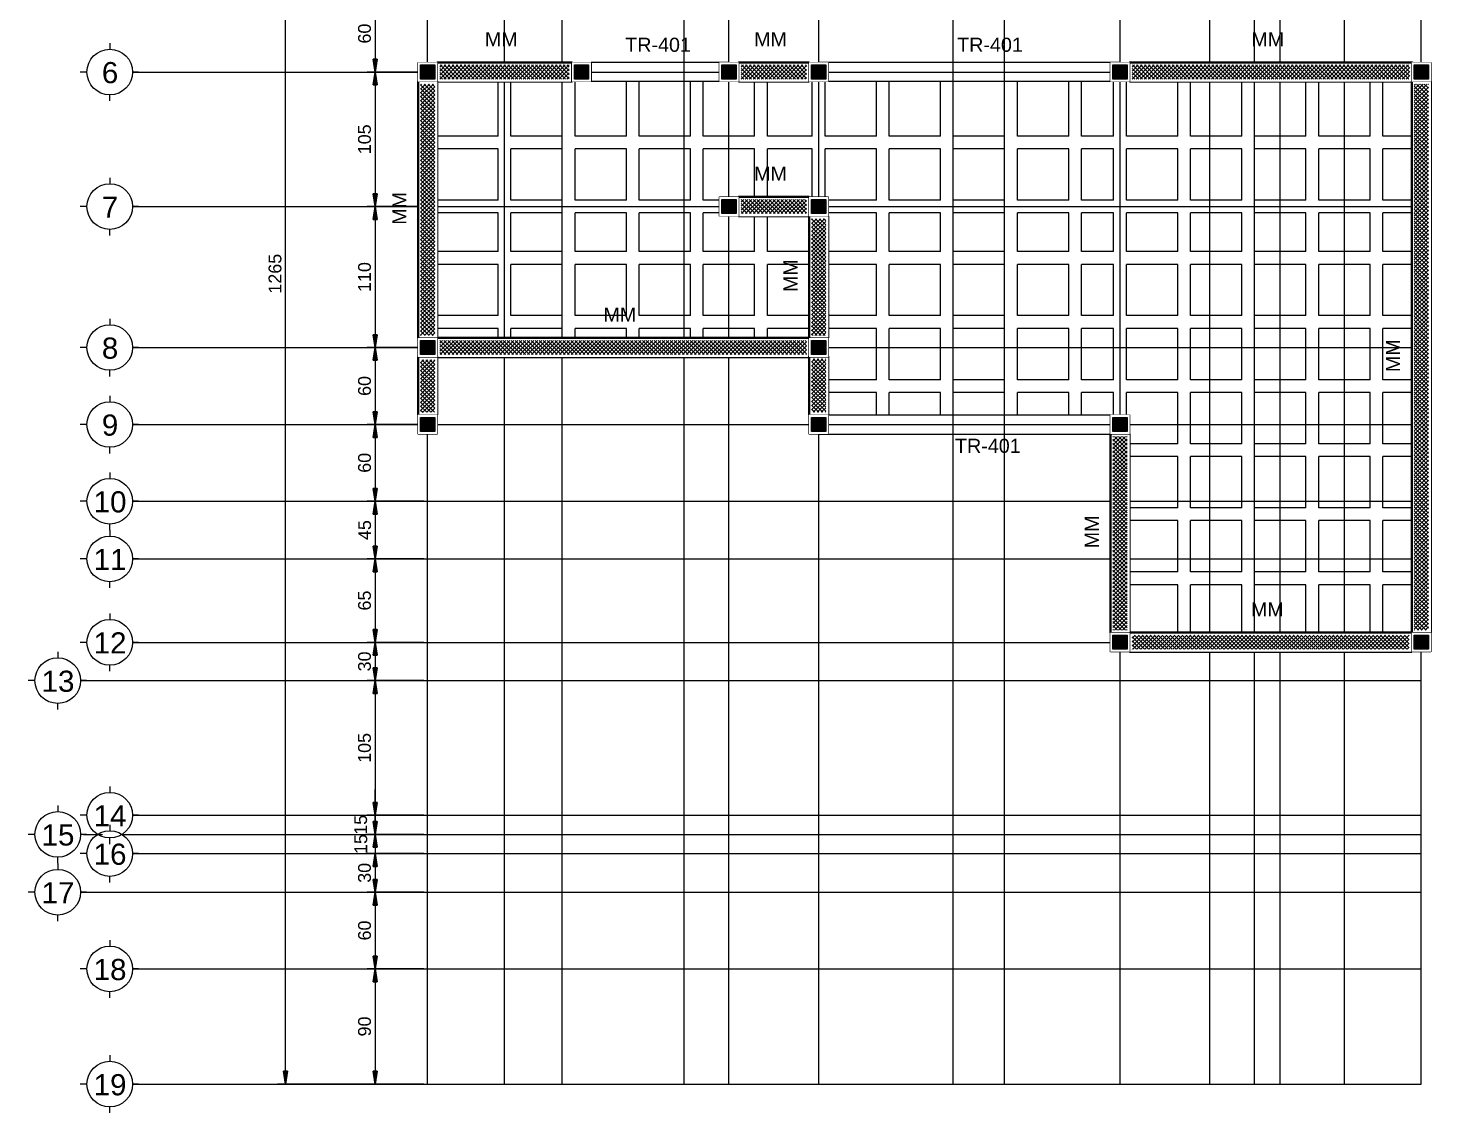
# Model space of a CAD drawing. Header units: metres. Extents: x -44 to 49.1, y -18.2 to 16.5.
# Drawn here: x 37.97 to 48.91, y 0.66 to 9.13 of the extents above; entities that cross this region are included whole.
import ezdxf
from ezdxf.enums import TextEntityAlignment as Align

# ---------------------------------------------------------------- set-up
doc = ezdxf.new("R2010")
doc.units = ezdxf.units.M
doc.set_wipeout_variables(frame=1)
doc.header["$PDMODE"] = 35
doc.linetypes.add('CENTER2', pattern=[1.125, 0.75, -0.125, 0.125, -0.125])
for name, color, linetype, lineweight in [('.S-Castillos', 1, 'Continuous', 5), ('.S-Cotas', 11, 'Continuous', 15), ('.S-Dimensiones', 11, 'Continuous', 15), ('.S-Ejes', 251, 'CENTER2', 5), ('.S-Muros', 1, 'Continuous', 30), ('.S-Nervaduras', 86, 'Continuous', 13), ('.S-Textos', 5, 'Continuous', 15), ('.S-Vigas_Concreto', 2, 'Continuous', 20)]:
    doc.layers.add(name, color=color, linetype=linetype, lineweight=lineweight)
doc.styles.add('General', font='arial.ttf')
doc.styles.add('Texto_Minimo', font='arial.ttf', dxfattribs={"height": 1.8})
doc.dimstyles.new('Generales', dxfattribs={"dimscale": 0, "dimtxt": 2, "dimasz": 2, "dimexe": 1.25, "dimexo": 0.625, "dimtad": 1, "dimdec": 0, "dimlfac": 100, "dimzin": 1, "dimdsep": 46, "dimtxsty": 'General', "dimblk": 'FLECHA', "dimcen": 2, "dimclrd": 11, "dimclre": 11, "dimclrt": 5, "dimadec": 0, "dimazin": 0, "dimtfac": 1, "dimtdec": 0, "dimtmove": 0, "dimatfit": 3, "dimfxl": 1, "dimlwd": 13, "dimlwe": 13, "dimarcsym": 0})

# ---------------------------------------------------------------- blocks, each defined once
blk = doc.blocks.new('*U34')
for p, q in [((0, 4.5), (0, 3.56)), ((-3.56, 0), (-4.63, 0)), ((4.5, 0), (3.56, 0)), ((4.03, 0), (6.98, 0)), ((0, -4.5), (0, -3.56))]:
    blk.add_line(p, q)
blk.add_circle((0, 0), 3.56)
at = {"color": 1, "style": 'General'}
blk.add_attdef('EJE', text='', height=3.3, dxfattribs=at).set_placement((0.04, -0.09), align=Align.MIDDLE_CENTER)
blk = doc.blocks.new('FLECHA')
at = {"linetype": 'Continuous'}
blk.add_hatch(color=5, dxfattribs=at).paths.add_polyline_path([(0, 0), (-1, 0.1621), (-1, -0.1574)])
at = {"color": 5, "linetype": 'Continuous'}
blk.add_line((-1, 0.1621), (-1, -0.1574), dxfattribs=at)
blk.add_lwpolyline([(-1, 0.1621), (0, 0), (-1, -0.1574)], dxfattribs=at)
blk = doc.blocks.new('*D151')
at = {"layer": '.S-Dimensiones', "color": 11, "linetype": 'Continuous', "lineweight": 13, "transparency": 16777216}
for p, q in [((41.058, 9.382), (40.617, 9.382)), ((40.68, 9.282), (40.68, 8.882)), ((41.058, 8.782), (40.617, 8.782))]:
    blk.add_line(p, q, dxfattribs=at)
at = {"layer": 'Defpoints', "color": 0, "transparency": 16777216}
for p in [(41.089, 9.382), (40.68, 8.782), (41.089, 8.782)]:
    blk.add_point(p, dxfattribs=at)
at = {"layer": '.S-Dimensiones', "color": 11, "lineweight": 13, "transparency": 16777216, "xscale": 0.1, "yscale": 0.1, "zscale": 0.1}
for p, rotation in [((40.68, 9.382), 90), ((40.68, 8.782), 270)]:
    blk.add_blockref('FLECHA', p, dxfattribs=dict(at, rotation=rotation))
at = {"layer": '.S-Dimensiones', "color": 5, "transparency": 16777216, "insert": (40.597, 9.082), "char_height": 0.1, "attachment_point": 5, "rotation": 90, "style": 'General'}
blk.add_mtext('60', dxfattribs=at)
blk = doc.blocks.new('*D152')
at = {"layer": '.S-Dimensiones', "color": 11, "linetype": 'Continuous', "lineweight": 13, "transparency": 16777216}
for p, q in [((41.058, 8.782), (40.617, 8.782)), ((40.68, 8.682), (40.68, 7.832)), ((41.058, 7.732), (40.617, 7.732))]:
    blk.add_line(p, q, dxfattribs=at)
at = {"layer": 'Defpoints', "color": 0, "transparency": 16777216}
for p in [(41.089, 8.782), (40.68, 7.732), (41.089, 7.732)]:
    blk.add_point(p, dxfattribs=at)
at = {"layer": '.S-Dimensiones', "color": 11, "lineweight": 13, "transparency": 16777216, "xscale": 0.1, "yscale": 0.1, "zscale": 0.1}
for p, rotation in [((40.68, 8.782), 90), ((40.68, 7.732), 270)]:
    blk.add_blockref('FLECHA', p, dxfattribs=dict(at, rotation=rotation))
at = {"layer": '.S-Dimensiones', "color": 5, "transparency": 16777216, "insert": (40.597, 8.257), "char_height": 0.1, "attachment_point": 5, "rotation": 90, "style": 'General'}
blk.add_mtext('105', dxfattribs=at)
blk = doc.blocks.new('*D153')
at = {"layer": '.S-Dimensiones', "color": 11, "linetype": 'Continuous', "lineweight": 13, "transparency": 16777216}
for p, q in [((41.058, 7.732), (40.617, 7.732)), ((40.68, 7.632), (40.68, 6.732)), ((41.058, 6.632), (40.617, 6.632))]:
    blk.add_line(p, q, dxfattribs=at)
at = {"layer": 'Defpoints', "color": 0, "transparency": 16777216}
for p in [(41.089, 7.732), (40.68, 6.632), (41.089, 6.632)]:
    blk.add_point(p, dxfattribs=at)
at = {"layer": '.S-Dimensiones', "color": 11, "lineweight": 13, "transparency": 16777216, "xscale": 0.1, "yscale": 0.1, "zscale": 0.1}
for p, rotation in [((40.68, 7.732), 90), ((40.68, 6.632), 270)]:
    blk.add_blockref('FLECHA', p, dxfattribs=dict(at, rotation=rotation))
at = {"layer": '.S-Dimensiones', "color": 5, "transparency": 16777216, "insert": (40.597, 7.182), "char_height": 0.1, "attachment_point": 5, "rotation": 90, "style": 'General'}
blk.add_mtext('110', dxfattribs=at)
blk = doc.blocks.new('*D154')
at = {"layer": '.S-Dimensiones', "color": 11, "linetype": 'Continuous', "lineweight": 13, "transparency": 16777216}
for p, q in [((41.058, 6.632), (40.617, 6.632)), ((40.68, 6.532), (40.68, 6.131)), ((41.058, 6.031), (40.617, 6.031))]:
    blk.add_line(p, q, dxfattribs=at)
at = {"layer": 'Defpoints', "color": 0, "transparency": 16777216}
for p in [(41.089, 6.632), (40.68, 6.031), (41.089, 6.031)]:
    blk.add_point(p, dxfattribs=at)
at = {"layer": '.S-Dimensiones', "color": 11, "lineweight": 13, "transparency": 16777216, "xscale": 0.1, "yscale": 0.1, "zscale": 0.1}
for p, rotation in [((40.68, 6.632), 90), ((40.68, 6.031), 270)]:
    blk.add_blockref('FLECHA', p, dxfattribs=dict(at, rotation=rotation))
at = {"layer": '.S-Dimensiones', "color": 5, "transparency": 16777216, "insert": (40.597, 6.332), "char_height": 0.1, "attachment_point": 5, "rotation": 90, "style": 'General'}
blk.add_mtext('60', dxfattribs=at)
blk = doc.blocks.new('*D155')
at = {"layer": '.S-Dimensiones', "color": 11, "linetype": 'Continuous', "lineweight": 13, "transparency": 16777216}
for p, q in [((41.058, 6.031), (40.617, 6.031)), ((40.68, 5.931), (40.68, 5.532)), ((41.058, 5.432), (40.617, 5.432))]:
    blk.add_line(p, q, dxfattribs=at)
at = {"layer": 'Defpoints', "color": 0, "transparency": 16777216}
for p in [(41.089, 6.031), (40.68, 5.432), (41.089, 5.432)]:
    blk.add_point(p, dxfattribs=at)
at = {"layer": '.S-Dimensiones', "color": 11, "lineweight": 13, "transparency": 16777216, "xscale": 0.1, "yscale": 0.1, "zscale": 0.1}
for p, rotation in [((40.68, 6.031), 90), ((40.68, 5.432), 270)]:
    blk.add_blockref('FLECHA', p, dxfattribs=dict(at, rotation=rotation))
at = {"layer": '.S-Dimensiones', "color": 5, "transparency": 16777216, "insert": (40.597, 5.732), "char_height": 0.1, "attachment_point": 5, "rotation": 90, "style": 'General'}
blk.add_mtext('60', dxfattribs=at)
blk = doc.blocks.new('*D156')
at = {"layer": '.S-Dimensiones', "color": 11, "linetype": 'Continuous', "lineweight": 13, "transparency": 16777216}
for p, q in [((41.058, 5.432), (40.617, 5.432)), ((40.68, 5.332), (40.68, 5.082)), ((41.058, 4.982), (40.617, 4.982))]:
    blk.add_line(p, q, dxfattribs=at)
at = {"layer": 'Defpoints', "color": 0, "transparency": 16777216}
for p in [(41.089, 5.432), (40.68, 4.982), (41.089, 4.982)]:
    blk.add_point(p, dxfattribs=at)
at = {"layer": '.S-Dimensiones', "color": 11, "lineweight": 13, "transparency": 16777216, "xscale": 0.1, "yscale": 0.1, "zscale": 0.1}
for p, rotation in [((40.68, 5.432), 90), ((40.68, 4.982), 270)]:
    blk.add_blockref('FLECHA', p, dxfattribs=dict(at, rotation=rotation))
at = {"layer": '.S-Dimensiones', "color": 5, "transparency": 16777216, "insert": (40.598, 5.207), "char_height": 0.1, "attachment_point": 5, "rotation": 90, "style": 'General'}
blk.add_mtext('45', dxfattribs=at)
blk = doc.blocks.new('*D157')
at = {"layer": '.S-Dimensiones', "color": 11, "linetype": 'Continuous', "lineweight": 13, "transparency": 16777216}
for p, q in [((41.058, 4.982), (40.617, 4.982)), ((40.68, 4.882), (40.68, 4.431)), ((41.058, 4.331), (40.617, 4.331))]:
    blk.add_line(p, q, dxfattribs=at)
at = {"layer": 'Defpoints', "color": 0, "transparency": 16777216}
for p in [(41.089, 4.982), (40.68, 4.331), (41.089, 4.331)]:
    blk.add_point(p, dxfattribs=at)
at = {"layer": '.S-Dimensiones', "color": 11, "lineweight": 13, "transparency": 16777216, "xscale": 0.1, "yscale": 0.1, "zscale": 0.1}
for p, rotation in [((40.68, 4.982), 90), ((40.68, 4.331), 270)]:
    blk.add_blockref('FLECHA', p, dxfattribs=dict(at, rotation=rotation))
at = {"layer": '.S-Dimensiones', "color": 5, "transparency": 16777216, "insert": (40.597, 4.657), "char_height": 0.1, "attachment_point": 5, "rotation": 90, "style": 'General'}
blk.add_mtext('65', dxfattribs=at)
blk = doc.blocks.new('*D158')
at = {"layer": '.S-Dimensiones', "color": 11, "linetype": 'Continuous', "lineweight": 13, "transparency": 16777216}
for p, q in [((41.058, 4.331), (40.617, 4.331)), ((40.68, 4.231), (40.68, 4.132)), ((41.058, 4.032), (40.617, 4.032))]:
    blk.add_line(p, q, dxfattribs=at)
at = {"layer": 'Defpoints', "color": 0, "transparency": 16777216}
for p in [(41.089, 4.331), (40.68, 4.032), (41.089, 4.032)]:
    blk.add_point(p, dxfattribs=at)
at = {"layer": '.S-Dimensiones', "color": 11, "lineweight": 13, "transparency": 16777216, "xscale": 0.1, "yscale": 0.1, "zscale": 0.1}
for p, rotation in [((40.68, 4.331), 90), ((40.68, 4.032), 270)]:
    blk.add_blockref('FLECHA', p, dxfattribs=dict(at, rotation=rotation))
at = {"layer": '.S-Dimensiones', "color": 5, "transparency": 16777216, "insert": (40.597, 4.182), "char_height": 0.1, "attachment_point": 5, "rotation": 90, "style": 'General'}
blk.add_mtext('30', dxfattribs=at)
blk = doc.blocks.new('*D159')
at = {"layer": '.S-Dimensiones', "color": 11, "linetype": 'Continuous', "lineweight": 13, "transparency": 16777216}
for p, q in [((41.058, 4.032), (40.617, 4.032)), ((40.68, 3.932), (40.68, 3.082)), ((41.058, 2.982), (40.617, 2.982))]:
    blk.add_line(p, q, dxfattribs=at)
at = {"layer": 'Defpoints', "color": 0, "transparency": 16777216}
for p in [(41.089, 4.032), (40.68, 2.982), (41.089, 2.982)]:
    blk.add_point(p, dxfattribs=at)
at = {"layer": '.S-Dimensiones', "color": 11, "lineweight": 13, "transparency": 16777216, "xscale": 0.1, "yscale": 0.1, "zscale": 0.1}
for p, rotation in [((40.68, 4.032), 90), ((40.68, 2.982), 270)]:
    blk.add_blockref('FLECHA', p, dxfattribs=dict(at, rotation=rotation))
at = {"layer": '.S-Dimensiones', "color": 5, "transparency": 16777216, "insert": (40.597, 3.507), "char_height": 0.1, "attachment_point": 5, "rotation": 90, "style": 'General'}
blk.add_mtext('105', dxfattribs=at)
blk = doc.blocks.new('*D160')
at = {"layer": '.S-Dimensiones', "color": 11, "linetype": 'Continuous', "lineweight": 13, "transparency": 16777216}
for p, q in [((40.68, 3.082), (40.68, 3.182)), ((41.058, 2.982), (40.617, 2.982)), ((40.68, 2.982), (40.68, 2.832)), ((40.68, 2.982), (40.68, 2.832)), ((41.058, 2.832), (40.617, 2.832)), ((40.68, 2.732), (40.68, 2.632))]:
    blk.add_line(p, q, dxfattribs=at)
at = {"layer": 'Defpoints', "color": 0, "transparency": 16777216}
for p in [(41.089, 2.982), (40.68, 2.832), (41.089, 2.832)]:
    blk.add_point(p, dxfattribs=at)
at = {"layer": '.S-Dimensiones', "color": 11, "lineweight": 13, "transparency": 16777216, "xscale": 0.1, "yscale": 0.1, "zscale": 0.1}
for p, rotation in [((40.68, 2.982), 270), ((40.68, 2.832), 90)]:
    blk.add_blockref('FLECHA', p, dxfattribs=dict(at, rotation=rotation))
at = {"layer": '.S-Dimensiones', "color": 5, "transparency": 16777216, "insert": (40.567, 2.907), "char_height": 0.1, "attachment_point": 5, "rotation": 90, "style": 'General'}
blk.add_mtext('15', dxfattribs=at)
blk = doc.blocks.new('*D161')
at = {"layer": '.S-Dimensiones', "color": 11, "linetype": 'Continuous', "lineweight": 13, "transparency": 16777216}
for p, q in [((40.68, 2.932), (40.68, 3.032)), ((41.058, 2.832), (40.617, 2.832)), ((40.68, 2.832), (40.68, 2.682)), ((40.68, 2.832), (40.68, 2.682)), ((41.058, 2.682), (40.617, 2.682)), ((40.68, 2.582), (40.68, 2.482))]:
    blk.add_line(p, q, dxfattribs=at)
at = {"layer": 'Defpoints', "color": 0, "transparency": 16777216}
for p in [(41.089, 2.832), (40.68, 2.682), (41.089, 2.682)]:
    blk.add_point(p, dxfattribs=at)
at = {"layer": '.S-Dimensiones', "color": 11, "lineweight": 13, "transparency": 16777216, "xscale": 0.1, "yscale": 0.1, "zscale": 0.1}
for p, rotation in [((40.68, 2.832), 270), ((40.68, 2.682), 90)]:
    blk.add_blockref('FLECHA', p, dxfattribs=dict(at, rotation=rotation))
at = {"layer": '.S-Dimensiones', "color": 5, "transparency": 16777216, "insert": (40.568, 2.757), "char_height": 0.1, "attachment_point": 5, "rotation": 90, "style": 'General'}
blk.add_mtext('15', dxfattribs=at)
blk = doc.blocks.new('*D162')
at = {"layer": '.S-Dimensiones', "color": 11, "linetype": 'Continuous', "lineweight": 13, "transparency": 16777216}
for p, q in [((41.058, 2.682), (40.617, 2.682)), ((40.68, 2.582), (40.68, 2.481)), ((41.058, 2.381), (40.617, 2.381))]:
    blk.add_line(p, q, dxfattribs=at)
at = {"layer": 'Defpoints', "color": 0, "transparency": 16777216}
for p in [(41.089, 2.682), (40.68, 2.381), (41.089, 2.381)]:
    blk.add_point(p, dxfattribs=at)
at = {"layer": '.S-Dimensiones', "color": 11, "lineweight": 13, "transparency": 16777216, "xscale": 0.1, "yscale": 0.1, "zscale": 0.1}
for p, rotation in [((40.68, 2.682), 90), ((40.68, 2.381), 270)]:
    blk.add_blockref('FLECHA', p, dxfattribs=dict(at, rotation=rotation))
at = {"layer": '.S-Dimensiones', "color": 5, "transparency": 16777216, "insert": (40.597, 2.532), "char_height": 0.1, "attachment_point": 5, "rotation": 90, "style": 'General'}
blk.add_mtext('30', dxfattribs=at)
blk = doc.blocks.new('*D163')
at = {"layer": '.S-Dimensiones', "color": 11, "linetype": 'Continuous', "lineweight": 13, "transparency": 16777216}
for p, q in [((41.058, 2.381), (40.617, 2.381)), ((40.68, 2.281), (40.68, 1.882)), ((41.058, 1.782), (40.617, 1.782))]:
    blk.add_line(p, q, dxfattribs=at)
at = {"layer": 'Defpoints', "color": 0, "transparency": 16777216}
for p in [(41.089, 2.381), (40.68, 1.782), (41.089, 1.782)]:
    blk.add_point(p, dxfattribs=at)
at = {"layer": '.S-Dimensiones', "color": 11, "lineweight": 13, "transparency": 16777216, "xscale": 0.1, "yscale": 0.1, "zscale": 0.1}
for p, rotation in [((40.68, 2.381), 90), ((40.68, 1.782), 270)]:
    blk.add_blockref('FLECHA', p, dxfattribs=dict(at, rotation=rotation))
at = {"layer": '.S-Dimensiones', "color": 5, "transparency": 16777216, "insert": (40.597, 2.082), "char_height": 0.1, "attachment_point": 5, "rotation": 90, "style": 'General'}
blk.add_mtext('60', dxfattribs=at)
blk = doc.blocks.new('*D164')
at = {"layer": '.S-Dimensiones', "color": 11, "linetype": 'Continuous', "lineweight": 13, "transparency": 16777216}
for p, q in [((41.058, 1.782), (40.617, 1.782)), ((40.68, 1.682), (40.68, 0.983)), ((41.058, 0.883), (40.617, 0.883))]:
    blk.add_line(p, q, dxfattribs=at)
at = {"layer": 'Defpoints', "color": 0, "transparency": 16777216}
for p in [(41.089, 1.782), (40.68, 0.883), (41.089, 0.883)]:
    blk.add_point(p, dxfattribs=at)
at = {"layer": '.S-Dimensiones', "color": 11, "lineweight": 13, "transparency": 16777216, "xscale": 0.1, "yscale": 0.1, "zscale": 0.1}
for p, rotation in [((40.68, 1.782), 90), ((40.68, 0.883), 270)]:
    blk.add_blockref('FLECHA', p, dxfattribs=dict(at, rotation=rotation))
at = {"layer": '.S-Dimensiones', "color": 5, "transparency": 16777216, "insert": (40.597, 1.333), "char_height": 0.1, "attachment_point": 5, "rotation": 90, "style": 'General'}
blk.add_mtext('90', dxfattribs=at)
blk = doc.blocks.new('*D165')
at = {"layer": '.S-Dimensiones', "color": 11, "linetype": 'Continuous', "lineweight": 13, "transparency": 16777216}
for p, q in [((40.648, 13.532), (39.919, 13.532)), ((39.981, 0.983), (39.981, 13.432)), ((40.648, 0.883), (39.919, 0.883))]:
    blk.add_line(p, q, dxfattribs=at)
at = {"layer": 'Defpoints', "color": 0, "transparency": 16777216}
for p in [(39.981, 13.532), (40.68, 13.532), (40.68, 0.883)]:
    blk.add_point(p, dxfattribs=at)
at = {"layer": '.S-Dimensiones', "color": 11, "lineweight": 13, "transparency": 16777216, "xscale": 0.1, "yscale": 0.1, "zscale": 0.1}
for p, rotation in [((39.981, 13.532), 90), ((39.981, 0.883), 270)]:
    blk.add_blockref('FLECHA', p, dxfattribs=dict(at, rotation=rotation))
at = {"layer": '.S-Dimensiones', "color": 5, "transparency": 16777216, "insert": (39.899, 7.208), "char_height": 0.1, "attachment_point": 5, "rotation": 90, "style": 'General'}
blk.add_mtext('1265', dxfattribs=at)
blk = doc.blocks.new('castillo')
blk.add_lwpolyline([(-0.075, -0.075), (-0.075, 0.075), (0.075, 0.075), (0.075, -0.075), (-0.075, -0.075)])
blk.add_wipeout([(-0.075, -0.075), (0.075, -0.075), (0.075, 0.075), (-0.075, 0.075)])
h = blk.add_hatch(color=256)
h.dxf.hatch_style = 1
h.paths.add_polyline_path([(-0.055, -0.055), (-0.055, 0.055), (0.055, 0.055), (0.055, -0.055)])
blk.add_lwpolyline([(-0.055, -0.055), (-0.055, 0.055), (0.055, 0.055), (0.055, -0.055)], close=True)
blk = doc.blocks.new('*U1151')
for points in [[(-0.519, -0.075), (2.381, -0.075), (2.381, 0.075), (-0.519, 0.075)], [(-0.499, -0.055), (2.361, -0.055), (2.361, 0.055), (-0.499, 0.055)]]:
    blk.add_lwpolyline(points, close=True)
blk.add_wipeout([(-0.519, -0.075), (2.381, -0.075), (2.381, 0.075), (-0.519, 0.075)])
at = {"linetype": 'ByBlock', "lineweight": 5}
h = blk.add_hatch(dxfattribs=at)
h.set_pattern_fill('ANSI37', color=2, scale=0.0069)
h.set_pattern_definition([(45, (1.862386, 1e-15), (-0.01549094, 0.01549094), []), (135, (1.862386, 1e-15), (-0.01549094, -0.01549094), [])])
h.paths.add_polyline_path([(2.361, -0.055), (2.361, 0.055), (-0.499, 0.055), (-0.499, -0.055)])
blk.add_line((-0.519, 0.075), (2.381, 0.075))
blk = doc.blocks.new('*U1153')
for points in [[(-0.5, -0.075), (0.55, -0.075), (0.55, 0.075), (-0.5, 0.075)], [(-0.48, -0.055), (0.53, -0.055), (0.53, 0.055), (-0.48, 0.055)]]:
    blk.add_lwpolyline(points, close=True)
blk.add_wipeout([(-0.5, -0.075), (0.55, -0.075), (0.55, 0.075), (-0.5, 0.075)])
at = {"linetype": 'ByBlock', "lineweight": 5}
h = blk.add_hatch(dxfattribs=at)
h.set_pattern_fill('ANSI37', color=2, scale=0.0069)
h.set_pattern_definition([(45, (0.05, 3e-17), (-0.0154909, 0.0154909), []), (135, (0.05, 3e-17), (-0.0154909, -0.0154909), [])])
h.paths.add_polyline_path([(0.53, -0.055), (0.53, 0.055), (-0.48, 0.055), (-0.48, -0.055)])
blk.add_line((-0.5, 0.075), (0.55, 0.075))
blk = doc.blocks.new('*U1152')
for points in [[(-0.5, -0.075), (0.05, -0.075), (0.05, 0.075), (-0.5, 0.075)], [(-0.48, -0.055), (0.03, -0.055), (0.03, 0.055), (-0.48, 0.055)]]:
    blk.add_lwpolyline(points, close=True)
blk.add_wipeout([(-0.5, -0.075), (0.05, -0.075), (0.05, 0.075), (-0.5, 0.075)])
at = {"linetype": 'ByBlock', "lineweight": 5}
h = blk.add_hatch(dxfattribs=at)
h.set_pattern_fill('ANSI37', color=2, scale=0.0069)
h.set_pattern_definition([(45, (-0.45, -2e-16), (-0.0154909, 0.0154909), []), (135, (-0.45, -2e-16), (-0.0154909, -0.0154909), [])])
h.paths.add_polyline_path([(0.03, -0.055), (0.03, 0.055), (-0.48, 0.055), (-0.48, -0.055)])
blk.add_line((-0.5, 0.075), (0.05, 0.075))
blk = doc.blocks.new('*U1155')
for points in [[(-0.5, -0.075), (1.705, -0.075), (1.705, 0.075), (-0.5, 0.075)], [(-0.48, -0.055), (1.685, -0.055), (1.685, 0.055), (-0.48, 0.055)]]:
    blk.add_lwpolyline(points, close=True)
blk.add_wipeout([(-0.5, -0.075), (1.705, -0.075), (1.705, 0.075), (-0.5, 0.075)])
at = {"linetype": 'ByBlock', "lineweight": 5}
h = blk.add_hatch(dxfattribs=at)
h.set_pattern_fill('ANSI37', color=2, scale=0.0069)
h.set_pattern_definition([(45, (1.205239, 7e-16), (-0.01549094, 0.01549094), []), (135, (1.205239, 7e-16), (-0.01549094, -0.01549094), [])])
h.paths.add_polyline_path([(1.685, -0.055), (1.685, 0.055), (-0.48, 0.055), (-0.48, -0.055)])
blk.add_line((-0.5, 0.075), (1.705, 0.075))
blk = doc.blocks.new('*U1131')
for points in [[(-0.5, -0.075), (1.7, -0.075), (1.7, 0.075), (-0.5, 0.075)], [(-0.48, -0.055), (1.68, -0.055), (1.68, 0.055), (-0.48, 0.055)]]:
    blk.add_lwpolyline(points, close=True)
blk.add_wipeout([(-0.5, -0.075), (1.7, -0.075), (1.7, 0.075), (-0.5, 0.075)])
at = {"linetype": 'ByBlock', "lineweight": 5}
h = blk.add_hatch(dxfattribs=at)
h.set_pattern_fill('ANSI37', color=2, scale=0.0069)
h.set_pattern_definition([(45, (1.2, 7e-16), (-0.01549094, 0.01549094), []), (135, (1.2, 7e-16), (-0.01549094, -0.01549094), [])])
h.paths.add_polyline_path([(1.68, -0.055), (1.68, 0.055), (-0.48, 0.055), (-0.48, -0.055)])
blk.add_line((-0.5, 0.075), (1.7, 0.075))
blk = doc.blocks.new('*U1154')
for points in [[(-0.5, -0.075), (0.05, -0.075), (0.05, 0.075), (-0.5, 0.075)], [(-0.48, -0.055), (0.03, -0.055), (0.03, 0.055), (-0.48, 0.055)]]:
    blk.add_lwpolyline(points, close=True)
blk.add_wipeout([(-0.5, -0.075), (0.05, -0.075), (0.05, 0.075), (-0.5, 0.075)])
at = {"linetype": 'ByBlock', "lineweight": 5}
h = blk.add_hatch(dxfattribs=at)
h.set_pattern_fill('ANSI37', color=2, scale=0.0069)
h.set_pattern_definition([(45, (-0.45, -2e-16), (-0.0154909, 0.0154909), []), (135, (-0.45, -2e-16), (-0.0154909, -0.0154909), [])])
h.paths.add_polyline_path([(0.03, -0.055), (0.03, 0.055), (-0.48, 0.055), (-0.48, -0.055)])
blk.add_line((-0.5, 0.075), (0.05, 0.075))
blk = doc.blocks.new('*U1156')
for points in [[(-1.5, -0.075), (0.5, -0.075), (0.5, 0.075), (-1.5, 0.075)], [(-1.48, -0.055), (0.48, -0.055), (0.48, 0.055), (-1.48, 0.055)]]:
    blk.add_lwpolyline(points, close=True)
blk.add_wipeout([(-1.5, -0.075), (0.5, -0.075), (0.5, 0.075), (-1.5, 0.075)])
at = {"linetype": 'ByBlock', "lineweight": 5}
h = blk.add_hatch(dxfattribs=at)
h.set_pattern_fill('ANSI37', color=2, scale=0.0069)
h.set_pattern_definition([(45, (-1, -6e-16), (-0.01549094, 0.01549094), []), (135, (-1, -6e-16), (-0.01549094, -0.01549094), [])])
h.paths.add_polyline_path([(0.48, -0.055), (0.48, 0.055), (-1.48, 0.055), (-1.48, -0.055)])
blk.add_line((-1.5, 0.075), (0.5, 0.075))
blk = doc.blocks.new('*U1157')
for points in [[(0.05, -0.075), (0.5, -0.075), (0.5, 0.075), (0.05, 0.075)], [(0.07, -0.055), (0.48, -0.055), (0.48, 0.055), (0.07, 0.055)]]:
    blk.add_lwpolyline(points, close=True)
blk.add_wipeout([(0.05, -0.075), (0.5, -0.075), (0.5, 0.075), (0.05, 0.075)])
at = {"linetype": 'ByBlock', "lineweight": 5}
h = blk.add_hatch(dxfattribs=at)
h.set_pattern_fill('ANSI37', color=2, scale=0.0069)
h.set_pattern_definition([(45, (0.55, 3e-16), (-0.0154909, 0.0154909), []), (135, (0.55, 3e-16), (-0.0154909, -0.0154909), [])])
h.paths.add_polyline_path([(0.48, -0.055), (0.48, 0.055), (0.07, 0.055), (0.07, -0.055)])
blk.add_line((0.05, 0.075), (0.5, 0.075))
blk = doc.blocks.new('*U1159')
for points in [[(-0.5, -0.075), (-0.044, -0.075), (-0.044, 0.075), (-0.5, 0.075)], [(-0.48, -0.055), (-0.064, -0.055), (-0.064, 0.055), (-0.48, 0.055)]]:
    blk.add_lwpolyline(points, close=True)
blk.add_wipeout([(-0.5, -0.075), (-0.044, -0.075), (-0.044, 0.075), (-0.5, 0.075)])
at = {"linetype": 'ByBlock', "lineweight": 5}
h = blk.add_hatch(dxfattribs=at)
h.set_pattern_fill('ANSI37', color=2, scale=0.0069)
h.set_pattern_definition([(45, (-0.543677, -3e-16), (-0.0154909, 0.0154909), []), (135, (-0.543677, -3e-16), (-0.0154909, -0.0154909), [])])
h.paths.add_polyline_path([(-0.48, 0.055), (-0.48, -0.055), (-0.064, -0.055), (-0.064, 0.055)])
blk.add_line((-0.5, 0.075), (-0.044, 0.075))
blk = doc.blocks.new('*U1160')
for points in [[(-0.5, -0.075), (0.45, -0.075), (0.45, 0.075), (-0.5, 0.075)], [(-0.48, -0.055), (0.43, -0.055), (0.43, 0.055), (-0.48, 0.055)]]:
    blk.add_lwpolyline(points, close=True)
blk.add_wipeout([(-0.5, -0.075), (0.45, -0.075), (0.45, 0.075), (-0.5, 0.075)])
at = {"linetype": 'ByBlock', "lineweight": 5}
h = blk.add_hatch(dxfattribs=at)
h.set_pattern_fill('ANSI37', color=2, scale=0.0069)
h.set_pattern_definition([(45, (-0.05, -3e-17), (-0.0154909, 0.0154909), []), (135, (-0.05, -3e-17), (-0.0154909, -0.0154909), [])])
h.paths.add_polyline_path([(0.43, -0.055), (0.43, 0.055), (-0.48, 0.055), (-0.48, -0.055)])
blk.add_line((-0.5, 0.075), (0.45, 0.075))
blk = doc.blocks.new('*U1106')
for points in [[(-0.5, -0.075), (1.05, -0.075), (1.05, 0.075), (-0.5, 0.075)], [(-0.48, -0.055), (1.03, -0.055), (1.03, 0.055), (-0.48, 0.055)]]:
    blk.add_lwpolyline(points, close=True)
blk.add_wipeout([(-0.5, -0.075), (1.05, -0.075), (1.05, 0.075), (-0.5, 0.075)])
at = {"linetype": 'ByBlock', "lineweight": 5}
h = blk.add_hatch(dxfattribs=at)
h.set_pattern_fill('ANSI37', color=2, scale=0.0069)
h.set_pattern_definition([(45, (0.55, 3e-16), (-0.01549094, 0.01549094), []), (135, (0.55, 3e-16), (-0.01549094, -0.01549094), [])])
h.paths.add_polyline_path([(1.03, -0.055), (1.03, 0.055), (-0.48, 0.055), (-0.48, -0.055)])
blk.add_line((-0.5, 0.075), (1.05, 0.075))
blk = doc.blocks.new('*U1158')
for points in [[(-0.5, -0.075), (3.8, -0.075), (3.8, 0.075), (-0.5, 0.075)], [(-0.48, -0.055), (3.78, -0.055), (3.78, 0.055), (-0.48, 0.055)]]:
    blk.add_lwpolyline(points, close=True)
blk.add_wipeout([(-0.5, -0.075), (3.8, -0.075), (3.8, 0.075), (-0.5, 0.075)])
at = {"linetype": 'ByBlock', "lineweight": 5}
h = blk.add_hatch(dxfattribs=at)
h.set_pattern_fill('ANSI37', color=2, scale=0.0069)
h.set_pattern_definition([(45, (3.3, 2e-15), (-0.01549094, 0.01549094), []), (135, (3.3, 2e-15), (-0.01549094, -0.01549094), [])])
h.paths.add_polyline_path([(3.78, -0.055), (3.78, 0.055), (-0.48, 0.055), (-0.48, -0.055)])
blk.add_line((-0.5, 0.075), (3.8, 0.075))

msp = doc.modelspace()

# ---------------------------------------------------------------- linework, layer by layer
at = {"layer": '.S-Ejes', "ltscale": 15}
for p, q in [((47.539, 0.883), (47.539, 15.361)), ((41.089, 0.883), (41.089, 15.183)), ((41.689, 0.883), (41.689, 15.183)), ((42.139, 0.883), (42.139, 15.183)), ((43.089, 0.883), (43.089, 15.183)), ((43.439, 0.883), (43.439, 15.183)), ((44.139, 0.883), (44.139, 15.183)), ((45.189, 0.883), (45.189, 15.183)), ((45.589, 0.883), (45.589, 15.183)), ((46.489, 0.883), (46.489, 15.183)), ((47.189, 0.883), (47.189, 15.183)), ((47.739, 0.883), (47.739, 15.183)), ((48.239, 0.883), (48.239, 15.183)), ((48.839, 0.883), (48.839, 15.183)), ((38.788, 8.782), (48.839, 8.782)), ((38.788, 7.732), (48.839, 7.732)), ((38.788, 6.632), (48.839, 6.632)), ((38.788, 6.031), (48.839, 6.031)), ((38.788, 5.432), (48.839, 5.432)), ((38.788, 4.982), (48.839, 4.982)), ((38.788, 4.331), (48.839, 4.331)), ((38.382, 4.032), (48.839, 4.032)), ((38.788, 2.982), (48.839, 2.982)), ((38.706, 2.832), (48.839, 2.832)), ((38.788, 2.682), (48.839, 2.682)), ((38.382, 2.381), (48.839, 2.381)), ((38.788, 1.782), (48.839, 1.782)), ((38.788, 0.883), (48.839, 0.883))]:
    msp.add_line(p, q, dxfattribs=at)
at = {"layer": '.S-Nervaduras'}
for p, q in [((41.639, 8.282), (41.639, 8.782)), ((41.739, 8.282), (41.739, 8.782)), ((42.139, 8.282), (42.139, 8.782)), ((42.239, 8.282), (42.239, 8.782)), ((43.639, 8.282), (43.639, 8.782)), ((43.739, 8.282), (43.739, 8.782)), ((44.089, 8.282), (44.089, 8.782)), ((46.539, 8.282), (46.539, 8.782)), ((46.939, 8.282), (46.939, 8.782)), ((47.039, 8.282), (47.039, 8.782)), ((47.439, 8.282), (47.439, 8.782)), ((47.539, 8.282), (47.539, 8.782)), ((47.939, 8.282), (47.939, 8.782)), ((48.039, 8.282), (48.039, 8.782)), ((48.439, 8.282), (48.439, 8.782)), ((48.539, 8.282), (48.539, 8.782)), ((42.639, 8.282), (42.639, 8.707)), ((42.739, 8.282), (42.739, 8.707)), ((43.139, 8.282), (43.139, 8.707)), ((43.239, 8.282), (43.239, 8.707)), ((44.189, 8.282), (44.189, 8.707)), ((44.589, 8.282), (44.589, 8.707)), ((44.689, 8.282), (44.689, 8.707)), ((45.089, 8.282), (45.089, 8.707)), ((45.189, 8.282), (45.189, 8.707)), ((45.589, 8.282), (45.589, 8.707)), ((45.689, 8.282), (45.689, 8.707)), ((46.089, 8.282), (46.089, 8.707)), ((46.189, 8.282), (46.189, 8.707)), ((46.439, 8.282), (46.439, 8.707)), ((41.639, 8.282), (41.089, 8.282)), ((42.139, 8.282), (41.739, 8.282)), ((42.639, 8.282), (42.239, 8.282)), ((43.139, 8.282), (42.739, 8.282)), ((43.639, 8.282), (43.239, 8.282)), ((44.089, 8.282), (43.739, 8.282)), ((44.589, 8.282), (44.189, 8.282)), ((45.089, 8.282), (44.689, 8.282)), ((45.589, 8.282), (45.189, 8.282)), ((46.089, 8.282), (45.689, 8.282)), ((46.439, 8.282), (46.189, 8.282)), ((46.939, 8.282), (46.539, 8.282)), ((47.439, 8.282), (47.039, 8.282)), ((47.939, 8.282), (47.539, 8.282)), ((48.439, 8.282), (48.039, 8.282)), ((48.839, 8.282), (48.539, 8.282)), ((41.639, 8.182), (41.089, 8.182)), ((41.639, 7.782), (41.639, 8.182)), ((41.739, 7.782), (41.739, 8.182)), ((42.139, 8.182), (41.739, 8.182)), ((42.139, 7.782), (42.139, 8.182)), ((42.239, 7.782), (42.239, 8.182)), ((42.639, 8.182), (42.239, 8.182)), ((42.639, 7.782), (42.639, 8.182)), ((42.739, 7.782), (42.739, 8.182)), ((43.139, 8.182), (42.739, 8.182)), ((43.139, 7.782), (43.139, 8.182)), ((43.239, 7.782), (43.239, 8.182)), ((43.639, 8.182), (43.239, 8.182)), ((43.639, 7.782), (43.639, 8.182)), ((43.739, 7.782), (43.739, 8.182)), ((44.089, 8.182), (43.739, 8.182)), ((44.089, 7.782), (44.089, 8.182)), ((44.189, 7.782), (44.189, 8.182)), ((44.589, 8.182), (44.189, 8.182)), ((44.589, 7.782), (44.589, 8.182)), ((44.689, 7.782), (44.689, 8.182)), ((45.089, 8.182), (44.689, 8.182)), ((45.089, 7.782), (45.089, 8.182)), ((45.189, 7.782), (45.189, 8.182)), ((45.589, 8.182), (45.189, 8.182)), ((45.589, 7.782), (45.589, 8.182)), ((45.689, 7.782), (45.689, 8.182)), ((46.089, 8.182), (45.689, 8.182)), ((46.089, 7.782), (46.089, 8.182)), ((46.189, 7.782), (46.189, 8.182)), ((46.439, 8.182), (46.189, 8.182)), ((46.439, 7.782), (46.439, 8.182)), ((46.539, 7.782), (46.539, 8.182)), ((46.939, 8.182), (46.539, 8.182)), ((46.939, 7.782), (46.939, 8.182)), ((47.039, 7.782), (47.039, 8.182)), ((47.439, 8.182), (47.039, 8.182)), ((47.439, 7.782), (47.439, 8.182)), ((47.539, 7.782), (47.539, 8.182)), ((47.939, 8.182), (47.539, 8.182)), ((47.939, 7.782), (47.939, 8.182)), ((48.039, 7.782), (48.039, 8.182)), ((48.439, 8.182), (48.039, 8.182)), ((48.439, 7.782), (48.439, 8.182)), ((48.839, 8.182), (48.539, 8.182)), ((48.539, 7.782), (48.539, 8.182)), ((41.639, 7.782), (41.089, 7.782)), ((42.139, 7.782), (41.739, 7.782)), ((42.639, 7.782), (42.239, 7.782)), ((43.139, 7.782), (42.739, 7.782)), ((43.639, 7.782), (43.239, 7.782)), ((44.089, 7.782), (43.739, 7.782)), ((44.589, 7.782), (44.189, 7.782)), ((45.089, 7.782), (44.689, 7.782)), ((45.589, 7.782), (45.189, 7.782)), ((46.089, 7.782), (45.689, 7.782)), ((46.439, 7.782), (46.189, 7.782)), ((46.939, 7.782), (46.539, 7.782)), ((47.439, 7.782), (47.039, 7.782)), ((47.939, 7.782), (47.539, 7.782)), ((48.439, 7.782), (48.039, 7.782)), ((48.839, 7.782), (48.539, 7.782)), ((41.639, 7.682), (41.089, 7.682)), ((41.639, 7.381), (41.639, 7.682)), ((41.739, 7.381), (41.739, 7.682)), ((42.139, 7.682), (41.739, 7.682)), ((42.139, 7.381), (42.139, 7.682)), ((42.239, 7.381), (42.239, 7.682)), ((42.639, 7.682), (42.239, 7.682)), ((42.639, 7.381), (42.639, 7.682)), ((42.739, 7.381), (42.739, 7.682)), ((43.139, 7.682), (42.739, 7.682)), ((43.139, 7.381), (43.139, 7.682)), ((43.239, 7.381), (43.239, 7.682)), ((43.639, 7.682), (43.239, 7.682)), ((43.639, 7.381), (43.639, 7.682)), ((43.739, 7.381), (43.739, 7.682)), ((44.089, 7.682), (43.739, 7.682)), ((44.089, 7.381), (44.089, 7.682)), ((44.189, 7.381), (44.189, 7.682)), ((44.589, 7.682), (44.189, 7.682)), ((44.589, 7.381), (44.589, 7.682)), ((44.689, 7.381), (44.689, 7.682)), ((45.089, 7.682), (44.689, 7.682)), ((45.089, 7.381), (45.089, 7.682)), ((45.189, 7.381), (45.189, 7.682)), ((45.589, 7.682), (45.189, 7.682)), ((45.589, 7.381), (45.589, 7.682)), ((45.689, 7.381), (45.689, 7.682)), ((46.089, 7.682), (45.689, 7.682)), ((46.089, 7.381), (46.089, 7.682)), ((46.189, 7.381), (46.189, 7.682)), ((46.439, 7.682), (46.189, 7.682)), ((46.439, 7.381), (46.439, 7.682)), ((46.539, 7.381), (46.539, 7.682)), ((46.939, 7.682), (46.539, 7.682)), ((46.939, 7.381), (46.939, 7.682)), ((47.039, 7.381), (47.039, 7.682)), ((47.439, 7.682), (47.039, 7.682)), ((47.439, 7.381), (47.439, 7.682)), ((47.539, 7.381), (47.539, 7.682)), ((47.939, 7.682), (47.539, 7.682)), ((47.939, 7.381), (47.939, 7.682)), ((48.039, 7.381), (48.039, 7.682)), ((48.439, 7.682), (48.039, 7.682)), ((48.439, 7.381), (48.439, 7.682)), ((48.839, 7.682), (48.539, 7.682)), ((48.539, 7.381), (48.539, 7.682)), ((41.639, 7.381), (41.089, 7.381)), ((42.139, 7.381), (41.739, 7.381)), ((42.639, 7.381), (42.239, 7.381)), ((43.139, 7.381), (42.739, 7.381)), ((43.639, 7.381), (43.239, 7.381)), ((44.089, 7.381), (43.739, 7.381)), ((44.589, 7.381), (44.189, 7.381)), ((45.089, 7.381), (44.689, 7.381)), ((45.589, 7.381), (45.189, 7.381)), ((46.089, 7.381), (45.689, 7.381)), ((46.439, 7.381), (46.189, 7.381)), ((46.939, 7.381), (46.539, 7.381)), ((47.439, 7.381), (47.039, 7.381)), ((47.939, 7.381), (47.539, 7.381)), ((48.439, 7.381), (48.039, 7.381)), ((48.839, 7.381), (48.539, 7.381)), ((41.639, 7.281), (41.089, 7.281)), ((41.639, 6.881), (41.639, 7.281)), ((41.739, 6.881), (41.739, 7.281)), ((42.139, 7.281), (41.739, 7.281)), ((42.139, 6.881), (42.139, 7.281)), ((42.239, 6.881), (42.239, 7.281)), ((42.639, 7.281), (42.239, 7.281)), ((42.639, 6.881), (42.639, 7.281)), ((42.739, 6.881), (42.739, 7.281)), ((43.139, 7.281), (42.739, 7.281)), ((43.139, 6.881), (43.139, 7.281)), ((43.239, 6.881), (43.239, 7.281)), ((43.639, 7.281), (43.239, 7.281)), ((43.639, 6.881), (43.639, 7.281)), ((43.739, 6.881), (43.739, 7.281)), ((44.089, 7.281), (43.739, 7.281)), ((44.089, 6.881), (44.089, 7.281)), ((44.189, 6.881), (44.189, 7.281)), ((44.589, 7.281), (44.189, 7.281)), ((44.589, 6.881), (44.589, 7.281)), ((44.689, 6.881), (44.689, 7.281)), ((45.089, 7.281), (44.689, 7.281)), ((45.089, 6.881), (45.089, 7.281)), ((45.189, 6.881), (45.189, 7.281)), ((45.589, 7.281), (45.189, 7.281)), ((45.589, 6.881), (45.589, 7.281)), ((45.689, 6.881), (45.689, 7.281)), ((46.089, 7.281), (45.689, 7.281)), ((46.089, 6.881), (46.089, 7.281)), ((46.189, 6.881), (46.189, 7.281)), ((46.439, 7.281), (46.189, 7.281)), ((46.439, 6.881), (46.439, 7.281)), ((46.539, 6.881), (46.539, 7.281)), ((46.939, 7.281), (46.539, 7.281)), ((46.939, 6.881), (46.939, 7.281)), ((47.039, 6.881), (47.039, 7.281)), ((47.439, 7.281), (47.039, 7.281)), ((47.439, 6.881), (47.439, 7.281)), ((47.539, 6.881), (47.539, 7.281)), ((47.939, 7.281), (47.539, 7.281)), ((47.939, 6.881), (47.939, 7.281)), ((48.039, 6.881), (48.039, 7.281)), ((48.439, 7.281), (48.039, 7.281)), ((48.439, 6.881), (48.439, 7.281)), ((48.839, 7.281), (48.539, 7.281)), ((48.539, 6.881), (48.539, 7.281)), ((41.639, 6.881), (41.089, 6.881)), ((42.139, 6.881), (41.739, 6.881)), ((42.639, 6.881), (42.239, 6.881)), ((43.139, 6.881), (42.739, 6.881)), ((43.639, 6.881), (43.239, 6.881)), ((44.089, 6.881), (43.739, 6.881)), ((44.589, 6.881), (44.189, 6.881)), ((45.089, 6.881), (44.689, 6.881)), ((45.589, 6.881), (45.189, 6.881)), ((46.089, 6.881), (45.689, 6.881)), ((46.439, 6.881), (46.189, 6.881)), ((46.939, 6.881), (46.539, 6.881)), ((47.439, 6.881), (47.039, 6.881)), ((47.939, 6.881), (47.539, 6.881)), ((48.439, 6.881), (48.039, 6.881)), ((48.839, 6.881), (48.539, 6.881)), ((41.639, 6.781), (41.089, 6.781)), ((41.639, 6.632), (41.639, 6.781)), ((41.739, 6.632), (41.739, 6.781)), ((42.139, 6.781), (41.739, 6.781)), ((42.139, 6.632), (42.139, 6.781)), ((42.239, 6.632), (42.239, 6.781)), ((42.639, 6.781), (42.239, 6.781)), ((42.639, 6.632), (42.639, 6.781)), ((42.739, 6.632), (42.739, 6.781)), ((43.139, 6.781), (42.739, 6.781)), ((43.139, 6.632), (43.139, 6.781)), ((43.239, 6.632), (43.239, 6.781)), ((43.639, 6.781), (43.239, 6.781)), ((43.639, 6.632), (43.639, 6.781)), ((43.739, 6.632), (43.739, 6.781)), ((44.089, 6.781), (43.739, 6.781)), ((44.089, 6.632), (44.089, 6.781)), ((44.189, 6.632), (44.189, 6.781)), ((44.589, 6.781), (44.189, 6.781)), ((44.589, 6.381), (44.589, 6.781)), ((44.689, 6.381), (44.689, 6.781)), ((45.089, 6.781), (44.689, 6.781)), ((45.089, 6.381), (45.089, 6.781)), ((45.189, 6.381), (45.189, 6.781)), ((45.589, 6.781), (45.189, 6.781)), ((45.589, 6.381), (45.589, 6.781)), ((45.689, 6.381), (45.689, 6.781)), ((46.089, 6.781), (45.689, 6.781)), ((46.089, 6.381), (46.089, 6.781)), ((46.189, 6.381), (46.189, 6.781)), ((46.439, 6.781), (46.189, 6.781)), ((46.439, 6.381), (46.439, 6.781)), ((46.539, 6.381), (46.539, 6.781)), ((46.939, 6.781), (46.539, 6.781)), ((46.939, 6.381), (46.939, 6.781)), ((47.039, 6.381), (47.039, 6.781)), ((47.439, 6.781), (47.039, 6.781)), ((47.439, 6.381), (47.439, 6.781)), ((47.539, 6.381), (47.539, 6.781)), ((47.939, 6.781), (47.539, 6.781)), ((47.939, 6.381), (47.939, 6.781)), ((48.039, 6.381), (48.039, 6.781)), ((48.439, 6.781), (48.039, 6.781)), ((48.439, 6.381), (48.439, 6.781)), ((48.839, 6.781), (48.539, 6.781)), ((48.539, 6.381), (48.539, 6.781)), ((44.589, 6.381), (44.189, 6.381)), ((45.089, 6.381), (44.689, 6.381)), ((45.589, 6.381), (45.189, 6.381)), ((46.089, 6.381), (45.689, 6.381)), ((46.439, 6.381), (46.189, 6.381)), ((46.939, 6.381), (46.539, 6.381)), ((47.439, 6.381), (47.039, 6.381)), ((47.939, 6.381), (47.539, 6.381)), ((48.439, 6.381), (48.039, 6.381)), ((48.839, 6.381), (48.539, 6.381)), ((44.589, 6.281), (44.189, 6.281)), ((44.589, 6.106), (44.589, 6.281)), ((44.689, 6.106), (44.689, 6.281)), ((45.089, 6.281), (44.689, 6.281)), ((45.089, 6.106), (45.089, 6.281)), ((45.189, 6.106), (45.189, 6.281)), ((45.589, 6.281), (45.189, 6.281)), ((45.589, 6.106), (45.589, 6.281)), ((45.689, 6.106), (45.689, 6.281)), ((46.089, 6.281), (45.689, 6.281)), ((46.089, 6.106), (46.089, 6.281)), ((46.189, 6.106), (46.189, 6.281)), ((46.439, 6.281), (46.189, 6.281)), ((46.439, 6.106), (46.439, 6.281)), ((46.539, 6.031), (46.539, 6.281)), ((46.939, 6.281), (46.539, 6.281)), ((46.939, 5.881), (46.939, 6.281)), ((47.039, 5.881), (47.039, 6.281)), ((47.439, 6.281), (47.039, 6.281)), ((47.439, 5.881), (47.439, 6.281)), ((47.539, 5.881), (47.539, 6.281)), ((47.939, 6.281), (47.539, 6.281)), ((47.939, 5.881), (47.939, 6.281)), ((48.039, 5.881), (48.039, 6.281)), ((48.439, 6.281), (48.039, 6.281)), ((48.439, 5.881), (48.439, 6.281)), ((48.839, 6.281), (48.539, 6.281)), ((48.539, 5.881), (48.539, 6.281)), ((46.939, 5.881), (46.539, 5.881)), ((47.439, 5.881), (47.039, 5.881)), ((47.939, 5.881), (47.539, 5.881)), ((48.439, 5.881), (48.039, 5.881)), ((48.839, 5.881), (48.539, 5.881)), ((46.939, 5.781), (46.539, 5.781)), ((46.939, 5.381), (46.939, 5.781)), ((47.039, 5.381), (47.039, 5.781)), ((47.439, 5.781), (47.039, 5.781)), ((47.439, 5.381), (47.439, 5.781)), ((47.539, 5.381), (47.539, 5.781)), ((47.939, 5.781), (47.539, 5.781)), ((47.939, 5.381), (47.939, 5.781)), ((48.039, 5.381), (48.039, 5.781)), ((48.439, 5.781), (48.039, 5.781)), ((48.439, 5.381), (48.439, 5.781)), ((48.839, 5.781), (48.539, 5.781)), ((48.539, 5.381), (48.539, 5.781)), ((46.939, 5.381), (46.539, 5.381)), ((47.439, 5.381), (47.039, 5.381)), ((47.939, 5.381), (47.539, 5.381)), ((48.439, 5.381), (48.039, 5.381)), ((48.839, 5.381), (48.539, 5.381)), ((46.939, 5.281), (46.539, 5.281)), ((46.939, 4.881), (46.939, 5.281)), ((47.039, 4.881), (47.039, 5.281)), ((47.439, 5.281), (47.039, 5.281)), ((47.439, 4.881), (47.439, 5.281)), ((47.539, 4.881), (47.539, 5.281)), ((47.939, 5.281), (47.539, 5.281)), ((47.939, 4.881), (47.939, 5.281)), ((48.039, 4.881), (48.039, 5.281)), ((48.439, 5.281), (48.039, 5.281)), ((48.439, 4.881), (48.439, 5.281)), ((48.839, 5.281), (48.539, 5.281)), ((48.539, 4.881), (48.539, 5.281)), ((46.939, 4.881), (46.539, 4.881)), ((47.439, 4.881), (47.039, 4.881)), ((47.939, 4.881), (47.539, 4.881)), ((48.439, 4.881), (48.039, 4.881)), ((48.839, 4.881), (48.539, 4.881)), ((46.939, 4.781), (46.539, 4.781)), ((46.939, 4.331), (46.939, 4.781)), ((47.039, 4.331), (47.039, 4.781)), ((47.439, 4.781), (47.039, 4.781)), ((47.439, 4.331), (47.439, 4.781)), ((47.539, 4.331), (47.539, 4.781)), ((47.939, 4.781), (47.539, 4.781)), ((47.939, 4.331), (47.939, 4.781)), ((48.039, 4.331), (48.039, 4.781)), ((48.439, 4.781), (48.039, 4.781)), ((48.439, 4.331), (48.439, 4.781)), ((48.839, 4.781), (48.539, 4.781)), ((48.539, 4.331), (48.539, 4.781))]:
    msp.add_line(p, q, dxfattribs=at)
at = {"layer": '.S-Vigas_Concreto'}
for p, q in [((43.439, 8.857), (42.364, 8.857)), ((46.489, 8.857), (44.139, 8.857)), ((43.439, 8.707), (42.364, 8.707)), ((46.489, 8.707), (44.139, 8.707)), ((44.139, 6.106), (46.489, 6.106)), ((44.139, 5.956), (46.489, 5.956))]:
    msp.add_line(p, q, dxfattribs=at)

# ---------------------------------------------------------------- block references
at = {"layer": '.S-Cotas', "xscale": 0.05, "yscale": 0.05, "zscale": 0.05}
for p, values in [((38.61, 8.782), {'EJE': '6'}), ((38.61, 7.732), {'EJE': '7'}), ((38.61, 6.632), {'EJE': '8'}), ((38.61, 6.031), {'EJE': '9'}), ((38.61, 5.432), {'EJE': '10'}), ((38.61, 4.982), {'EJE': '11'}), ((38.61, 4.331), {'EJE': '12'}), ((38.204, 4.032), {'EJE': '13'}), ((38.61, 2.982), {'EJE': '14'}), ((38.204, 2.832), {'EJE': '15'}), ((38.61, 2.682), {'EJE': '16'}), ((38.204, 2.381), {'EJE': '17'}), ((38.61, 1.782), {'EJE': '18'}), ((38.61, 0.883), {'EJE': '19'})]:
    msp.add_blockref('*U34', p, dxfattribs=at).add_auto_attribs(values)

# ---------------------------------------------------------------- texts
at = {"layer": '.S-Textos', "style": 'General'}
for p in [(41.535, 8.983), (43.635, 8.983), (47.513, 8.983), (43.635, 7.933), (42.46, 6.833), (47.51, 4.533)]:
    msp.add_text('MM', height=0.11, dxfattribs=at).set_placement(p)
at = {"layer": '.S-Textos', "ltscale": 0.5, "style": 'Texto_Minimo'}
for p in [(42.63, 8.94), (45.219, 8.94), (45.202, 5.81)]:
    msp.add_text('TR-401', height=0.11, dxfattribs=at).set_placement(p)
at = {"layer": '.S-Textos', "style": 'General'}
for p in [(40.924, 7.59), (43.974, 7.065), (48.674, 6.44), (46.324, 5.065)]:
    msp.add_text('MM', height=0.11, rotation=90, dxfattribs=at).set_placement(p)

# ---------------------------------------------------------------- dimensions: what is measured, and where the dimension line sits
at = {"layer": '.S-Dimensiones'}
for base, p1, p2, picture, middle in [((39.981, 13.532), (40.68, 0.883), (40.68, 13.532), '*D165', (39.899, 7.208)), ((40.68, 8.782), (41.089, 9.382), (41.089, 8.782), '*D151', (40.597, 9.082)), ((40.68, 7.732), (41.089, 8.782), (41.089, 7.732), '*D152', (40.597, 8.257)), ((40.68, 6.632), (41.089, 7.732), (41.089, 6.632), '*D153', (40.597, 7.182)), ((40.68, 6.031), (41.089, 6.632), (41.089, 6.031), '*D154', (40.597, 6.332)), ((40.68, 5.432), (41.089, 6.031), (41.089, 5.432), '*D155', (40.597, 5.732)), ((40.68, 4.982), (41.089, 5.432), (41.089, 4.982), '*D156', (40.598, 5.207)), ((40.68, 4.331), (41.089, 4.982), (41.089, 4.331), '*D157', (40.597, 4.657)), ((40.68, 4.032), (41.089, 4.331), (41.089, 4.032), '*D158', (40.597, 4.182)), ((40.68, 2.982), (41.089, 4.032), (41.089, 2.982), '*D159', (40.597, 3.507)), ((40.68, 2.381), (41.089, 2.682), (41.089, 2.381), '*D162', (40.597, 2.532)), ((40.68, 1.782), (41.089, 2.381), (41.089, 1.782), '*D163', (40.597, 2.082)), ((40.68, 0.883), (41.089, 1.782), (41.089, 0.883), '*D164', (40.597, 1.333))]:
    dim = msp.add_linear_dim(base=base, p1=p1, p2=p2, angle=90, dimstyle='Generales', dxfattribs=at)
    dim.commit()
    dim.dimension.update_dxf_attribs({"geometry": picture, "text_midpoint": middle})
for base, p1, p2, picture, middle in [((40.68, 2.832), (41.089, 2.982), (41.089, 2.832), '*D160', (40.567, 2.907)), ((40.68, 2.682), (41.089, 2.832), (41.089, 2.682), '*D161', (40.568, 2.757))]:
    dim = msp.add_linear_dim(base=base, p1=p1, p2=p2, angle=90, dimstyle='Generales', dxfattribs=at)
    dim.commit()
    dim.dimension.update_dxf_attribs({"geometry": picture, "text_midpoint": middle, "dimtype": 160, "text_rotation": 90})

# ---------------------------------------------------------------- next in the draw order: block references
at = {"layer": '.S-Muros'}
for name, p in [('*U1153', (41.664, 8.782)), ('*U1154', (44.014, 8.782)), ('*U1155', (47.064, 8.782)), ('*U1152', (44.014, 7.732)), ('*U1151', (41.683, 6.632)), ('*U1131', (47.064, 4.332))]:
    msp.add_blockref(name, p, dxfattribs=at)

# ---------------------------------------------------------------- next in the draw order: block references
at = {"layer": '.S-Castillos'}
for p in [(42.289, 8.782), (43.439, 8.782), (44.139, 8.782), (46.489, 8.782), (43.439, 7.732)]:
    msp.add_blockref('castillo', p, dxfattribs=at)
at = {"layer": '.S-Muros', "rotation": 90}
for name, p in [('*U1156', (41.089, 8.207)), ('*U1158', (48.839, 4.907)), ('*U1160', (44.139, 7.207)), ('*U1157', (41.089, 6.057)), ('*U1159', (44.139, 6.607)), ('*U1106', (46.489, 4.907))]:
    msp.add_blockref(name, p, dxfattribs=at)

# ---------------------------------------------------------------- next in the draw order: block references
at = {"layer": '.S-Castillos'}
for p in [(41.089, 8.782), (48.839, 8.782), (44.139, 7.732), (41.089, 6.632), (44.139, 6.632), (41.089, 6.032), (44.139, 6.032), (46.489, 6.032), (46.489, 4.332), (48.839, 4.332)]:
    msp.add_blockref('castillo', p, dxfattribs=at)

doc.saveas('drawing.dxf')
